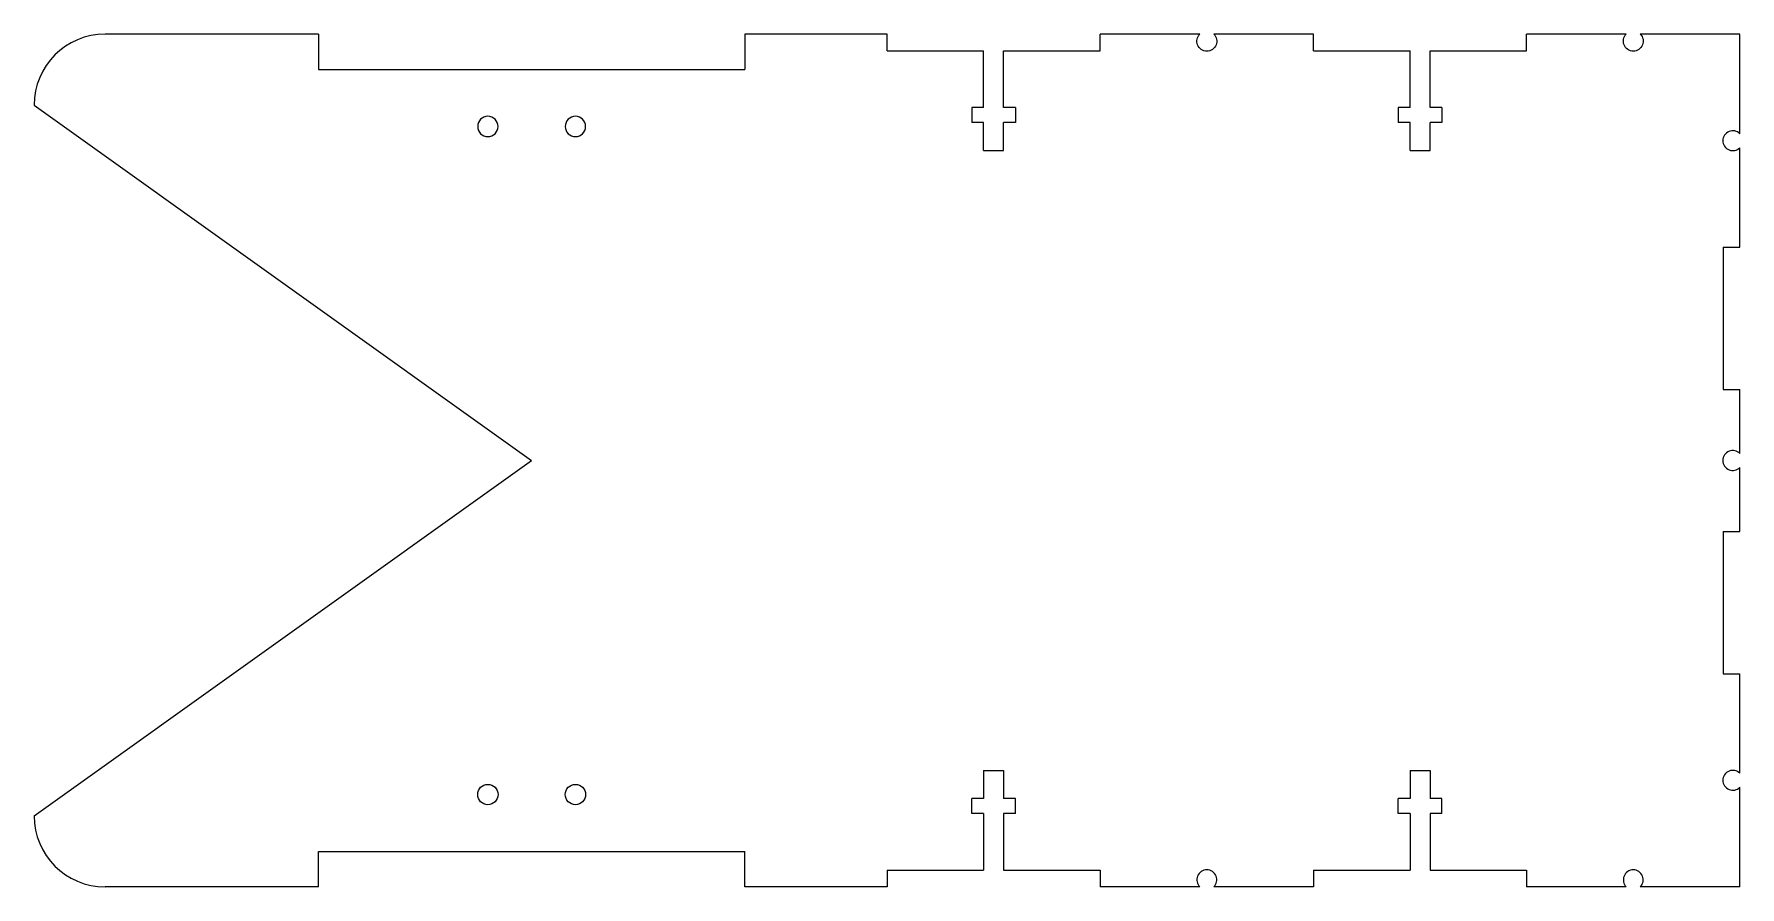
# Model space of a CAD drawing. Extents: x -6 to 6, y -3 to 3.
import ezdxf

# ---------------------------------------------------------------- set-up
doc = ezdxf.new("R2010")
doc.units = 0
doc.header["$MEASUREMENT"] = 0
doc.layers.add('VISIBLE', color=7, linetype='CONTINUOUS')

msp = doc.modelspace()

# ---------------------------------------------------------------- linework, layer by layer
at = {"layer": 'VISIBLE'}
for p, q in [((-4, 3, 0.117), (-5.5, 3, 0.117)), ((-4, 3, 0.117), (-4, 2.75, 0.117)), ((0, 3, 0.117), (-1, 3, 0.117)), ((-1, 3, 0.117), (-1, 2.75, 0.117)), ((0, 2.883, 0.117), (0, 3, 0.117)), ((0, 2.883, 0.117), (0.68, 2.883, 0.117)), ((0.68, 2.483, 0.117), (0.68, 2.883, 0.117)), ((0.82, 2.883, 0.117), (1.5, 2.883, 0.117)), ((0.82, 2.483, 0.117), (0.82, 2.883, 0.117)), ((2.201, 3, 0.117), (1.5, 3, 0.117)), ((1.5, 2.883, 0.117), (1.5, 3, 0.117)), ((3, 3, 0.117), (2.299, 3, 0.117)), ((3, 2.883, 0.117), (3, 3, 0.117)), ((3, 2.883, 0.117), (3.68, 2.883, 0.117)), ((3.68, 2.483, 0.117), (3.68, 2.883, 0.117)), ((3.82, 2.883, 0.117), (4.5, 2.883, 0.117)), ((3.82, 2.483, 0.117), (3.82, 2.883, 0.117)), ((5.201, 3, 0.117), (4.5, 3, 0.117)), ((4.5, 2.883, 0.117), (4.5, 3, 0.117)), ((6, 3, 0.117), (5.299, 3, 0.117)), ((6, 2.299, 0.117), (6, 3, 0.117)), ((-4, 2.75, 0.117), (-1, 2.75, 0.117)), ((-6, 2.5, 0.117), (-2.5, 0, 0.117)), ((0.597, 2.483, 0.117), (0.597, 2.379, 0.117)), ((0.68, 2.483, 0.117), (0.597, 2.483, 0.117)), ((0.903, 2.483, 0.117), (0.82, 2.483, 0.117)), ((0.903, 2.483, 0.117), (0.903, 2.379, 0.117)), ((3.597, 2.483, 0.117), (3.597, 2.379, 0.117)), ((3.68, 2.483, 0.117), (3.597, 2.483, 0.117)), ((3.903, 2.483, 0.117), (3.82, 2.483, 0.117)), ((3.903, 2.483, 0.117), (3.903, 2.379, 0.117)), ((0.68, 2.379, 0.117), (0.597, 2.379, 0.117)), ((0.68, 2.181, 0.117), (0.68, 2.379, 0.117)), ((0.903, 2.379, 0.117), (0.82, 2.379, 0.117)), ((0.82, 2.181, 0.117), (0.82, 2.379, 0.117)), ((3.68, 2.379, 0.117), (3.597, 2.379, 0.117)), ((3.68, 2.181, 0.117), (3.68, 2.379, 0.117)), ((3.903, 2.379, 0.117), (3.82, 2.379, 0.117)), ((3.82, 2.181, 0.117), (3.82, 2.379, 0.117)), ((0.68, 2.181, 0.117), (0.82, 2.181, 0.117)), ((3.68, 2.181, 0.117), (3.82, 2.181, 0.117)), ((6, 1.5, 0.117), (6, 2.201, 0.117)), ((5.883, 1.5, 0.117), (5.883, 0.5, 0.117)), ((5.883, 1.5, 0.117), (6, 1.5, 0.117)), ((5.883, 0.5, 0.117), (6, 0.5, 0.117)), ((6, 0.049, 0.117), (6, 0.5, 0.117)), ((-6, -2.5, 0.117), (-2.5, 0, 0.117)), ((6, -0.5, 0.117), (6, -0.049, 0.117)), ((5.883, -0.5, 0.117), (5.883, -1.5, 0.117)), ((5.883, -0.5, 0.117), (6, -0.5, 0.117)), ((5.883, -1.5, 0.117), (6, -1.5, 0.117)), ((6, -2.201, 0.117), (6, -1.5, 0.117)), ((0.68, -2.181, 0.117), (0.68, -2.379, 0.117)), ((0.68, -2.181, 0.117), (0.82, -2.181, 0.117)), ((0.82, -2.181, 0.117), (0.82, -2.379, 0.117)), ((3.68, -2.181, 0.117), (3.68, -2.379, 0.117)), ((3.68, -2.181, 0.117), (3.82, -2.181, 0.117)), ((3.82, -2.181, 0.117), (3.82, -2.379, 0.117)), ((0.597, -2.483, 0.117), (0.597, -2.379, 0.117)), ((0.68, -2.379, 0.117), (0.597, -2.379, 0.117)), ((0.903, -2.379, 0.117), (0.82, -2.379, 0.117)), ((0.903, -2.483, 0.117), (0.903, -2.379, 0.117)), ((3.597, -2.483, 0.117), (3.597, -2.379, 0.117)), ((3.68, -2.379, 0.117), (3.597, -2.379, 0.117)), ((3.903, -2.379, 0.117), (3.82, -2.379, 0.117)), ((3.903, -2.483, 0.117), (3.903, -2.379, 0.117)), ((6, -3, 0.117), (6, -2.299, 0.117)), ((0.68, -2.483, 0.117), (0.597, -2.483, 0.117)), ((0.68, -2.483, 0.117), (0.68, -2.883, 0.117)), ((0.903, -2.483, 0.117), (0.82, -2.483, 0.117)), ((0.82, -2.483, 0.117), (0.82, -2.883, 0.117)), ((3.68, -2.483, 0.117), (3.597, -2.483, 0.117)), ((3.68, -2.483, 0.117), (3.68, -2.883, 0.117)), ((3.903, -2.483, 0.117), (3.82, -2.483, 0.117)), ((3.82, -2.483, 0.117), (3.82, -2.883, 0.117)), ((-4, -3, 0.117), (-4, -2.75, 0.117)), ((-4, -2.75, 0.117), (-1, -2.75, 0.117)), ((-1, -3, 0.117), (-1, -2.75, 0.117)), ((-4, -3, 0.117), (-5.5, -3, 0.117)), ((0, -3, 0.117), (-1, -3, 0.117)), ((0, -2.883, 0.117), (0, -3, 0.117)), ((0, -2.883, 0.117), (0.68, -2.883, 0.117)), ((0.82, -2.883, 0.117), (1.5, -2.883, 0.117)), ((1.5, -2.883, 0.117), (1.5, -3, 0.117)), ((2.201, -3, 0.117), (1.5, -3, 0.117)), ((3, -3, 0.117), (2.299, -3, 0.117)), ((3, -2.883, 0.117), (3, -3, 0.117)), ((3, -2.883, 0.117), (3.68, -2.883, 0.117)), ((3.82, -2.883, 0.117), (4.5, -2.883, 0.117)), ((4.5, -2.883, 0.117), (4.5, -3, 0.117)), ((5.201, -3, 0.117), (4.5, -3, 0.117)), ((6, -3, 0.117), (5.299, -3, 0.117))]:
    msp.add_line(p, q, dxfattribs=at)
at = {"layer": 'VISIBLE', "extrusion": (0, 0, -1)}
for centre in [(2.808, 2.35, -0.117), (2.192, 2.35, -0.117)]:
    msp.add_circle(centre, 0.0715, dxfattribs=at)
at = {"layer": 'VISIBLE'}
for centre in [(-2.808, -2.35, 0.117), (-2.192, -2.35, 0.117)]:
    msp.add_circle(centre, 0.0715, dxfattribs=at)
at = {"layer": 'VISIBLE', "extrusion": (0, 0, -1)}
for centre in [(-2.25, 2.95, -0.117), (-5.25, 2.95, -0.117)]:
    msp.add_arc(centre, 0.07, 134.4153, 45.5847, dxfattribs=at)
at = {"layer": 'VISIBLE'}
for centre, radius, start, end in [((-5.5, 2.5, 0.117), 0.5, 90, 180), ((5.95, 2.25, 0.117), 0.07, 44.4153, 315.5847), ((5.95, 0, 0.117), 0.07, 44.4153, 315.5847), ((5.95, -2.25, 0.117), 0.07, 44.4153, 315.5847), ((-5.5, -2.5, 0.117), 0.5, 180, 270), ((2.25, -2.95, 0.117), 0.07, 314.4153, 225.5847), ((5.25, -2.95, 0.117), 0.07, 314.4153, 225.5847)]:
    msp.add_arc(centre, radius, start, end, dxfattribs=at)

doc.saveas('drawing.dxf')
